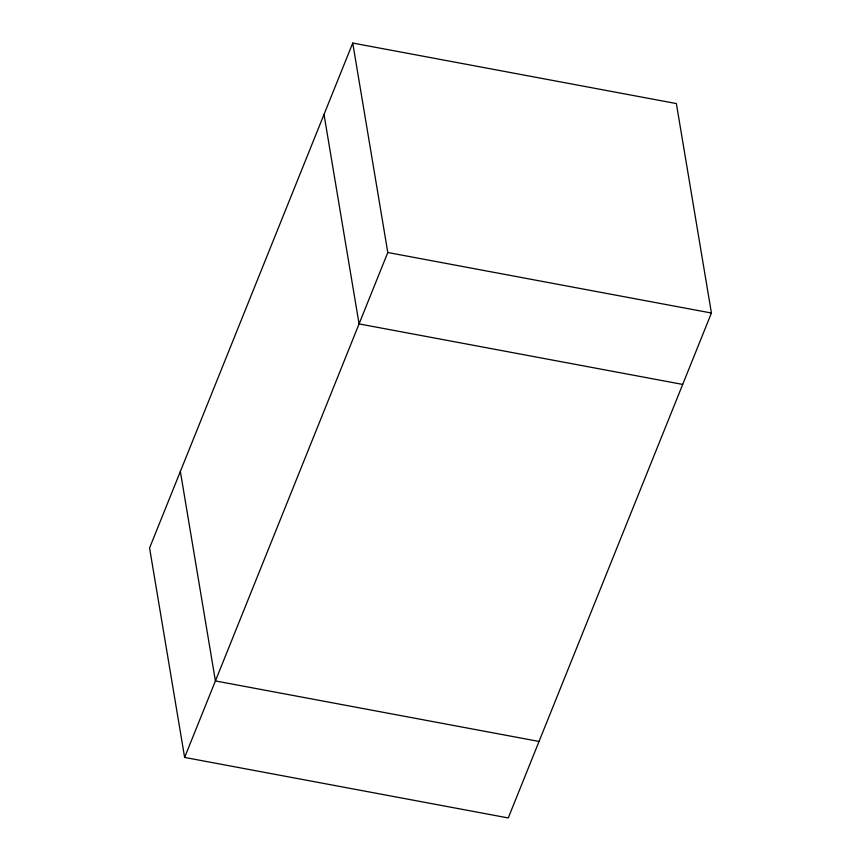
<?xml version="1.0" encoding="UTF-8"?>
<svg xmlns="http://www.w3.org/2000/svg" width="861" height="861" viewBox="0 0 861 861"><rect width="100%" height="100%" fill="white"/><g stroke="black" fill="none" stroke-linecap="round" stroke-linejoin="round"><path stroke-width="1.29" d="M352.741 43.05L149.577 547.973L184.631 757.432L508.259 817.95L711.423 313.027L676.369 103.568L352.741 43.05L387.794 252.51L184.631 757.432M387.794 252.51L711.423 313.027M682.687 384.426L359.069 323.908L324.016 114.448M539.04 741.45L215.411 680.933L180.358 471.473"/></g></svg>
